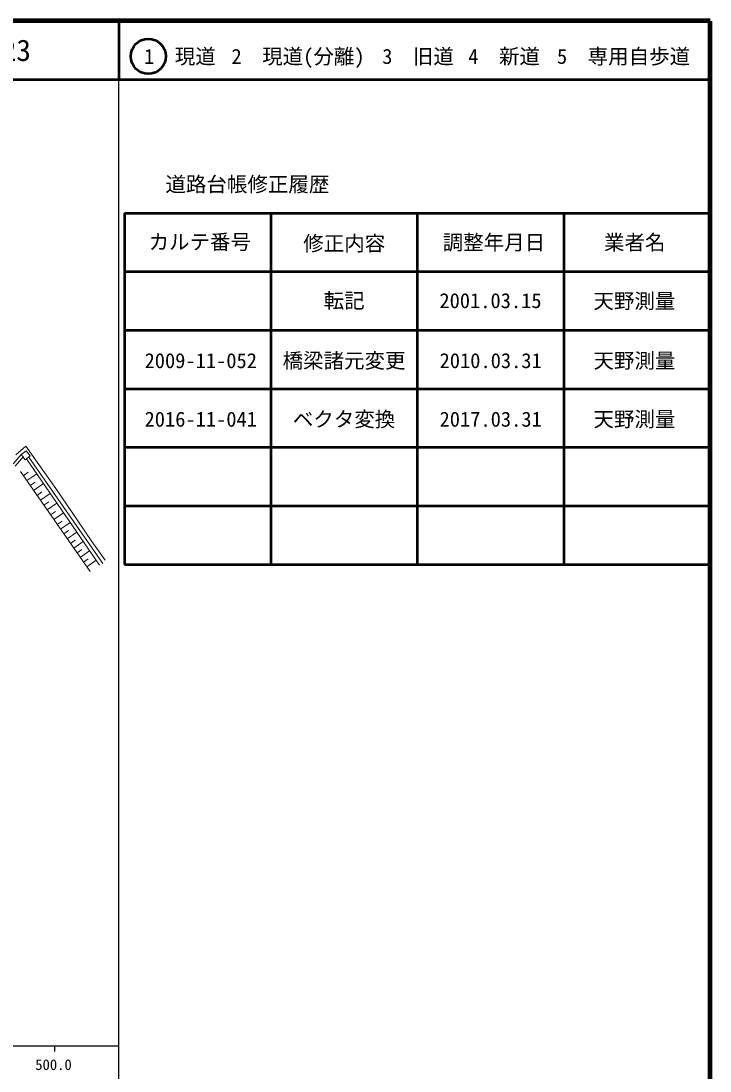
# Model space of a CAD drawing. Units: millimetres, scale not verified. Extents: x 40000 to 680000, y 20000 to 380000.
# Drawn here: x 562291 to 680000, y 200690 to 380000 of the extents above; entities that cross this region are included whole.
import ezdxf
from ezdxf.enums import TextEntityAlignment as Align

# ---------------------------------------------------------------- set-up
doc = ezdxf.new("R2010")
doc.units = ezdxf.units.MM
doc.header["$LTSCALE"] = 1000
for name, color, linetype, lineweight in [('M-TTL', 2, 'Continuous', 140), ('M-TTL-BAND', 7, 'Continuous', 25), ('M-TTL-FRAM', 2, 'Continuous', 50), ('M-TTL-LINE', 7, 'Continuous', 50), ('M-WORK', 1, 'Continuous', 13)]:
    doc.layers.add(name, color=color, linetype=linetype, lineweight=lineweight)
doc.layers.add('M-TTL-TXT', color=7, linetype='Continuous')
doc.styles.add('ＭＳ ゴシック', font='')
doc.styles.get('ＭＳ ゴシック').set_extended_font_data('MS Gothic')

msp = doc.modelspace()

# ---------------------------------------------------------------- linework, layer by layer
at = {"layer": 'M-TTL'}
for p, q in [((680000, 380000), (40000, 380000)), ((680000, 20000), (680000, 380000))]:
    msp.add_line(p, q, dxfattribs=at)
at = {"layer": 'M-TTL-BAND'}
for p, q in [((579000, 20000), (579000, 370000)), ((40000, 205000), (579000, 205000)), ((568000, 205000), (568000, 204000))]:
    msp.add_line(p, q, dxfattribs=at)
at = {"layer": 'M-TTL-FRAM'}
for p, q in [((580000, 347197), (580000, 287197)), ((580000, 347197), (680000, 347197)), ((580000, 287197), (680000, 287197))]:
    msp.add_line(p, q, dxfattribs=at)
at = {"layer": 'M-TTL-LINE'}
for p, q in [((579000, 380000), (579000, 370000)), ((40000, 370000), (680000, 370000)), ((605000, 347197), (605000, 287197)), ((630000, 347197), (630000, 287197)), ((655000, 347197), (655000, 287197)), ((580000, 337197), (680000, 337197)), ((580000, 327197), (680000, 327197)), ((580000, 317197), (680000, 317197)), ((580000, 307197), (680000, 307197)), ((580000, 297197), (680000, 297197))]:
    msp.add_line(p, q, dxfattribs=at)
msp.add_circle((584031, 373958), 3000, dxfattribs=at)
at = {"layer": 'M-WORK'}
for p, q in [((561400, 305926), (563103, 307370)), ((563103, 307370), (568244, 300141)), ((562309, 305943), (560976, 304353)), ((562692, 305621), (561324, 303990)), ((562309, 305943), (563168, 306615)), ((563004, 305054), (562309, 305943)), ((563864, 305726), (563004, 305054)), ((563168, 306615), (563864, 305726)), ((575684, 287071), (563228, 305229)), ((563623, 305538), (576259, 287330)), ((574095, 285985), (562183, 303076)), ((562688, 302352), (563535, 302942)), ((563278, 301505), (564972, 302685)), ((563864, 300664), (564705, 301250)), ((564450, 299823), (566132, 300995)), ((565032, 298988), (565867, 299570)), ((568244, 300141), (572007, 294655)), ((565614, 298154), (567283, 299317)), ((566191, 297325), (567020, 297903)), ((566769, 296497), (568426, 297652)), ((567342, 295674), (568164, 296247)), ((567915, 294852), (569560, 295998)), ((568484, 294035), (569301, 294604)), ((569053, 293219), (570686, 294357)), ((572007, 294655), (574420, 291122)), ((569618, 292408), (570429, 292973)), ((570183, 291597), (571804, 292727)), ((570744, 290793), (571548, 291354)), ((571304, 289988), (572914, 291110)), ((574420, 291122), (576690, 287933)), ((571861, 289189), (572660, 289746)), ((572418, 288391), (574015, 289504)), ((572970, 287598), (573763, 288150)), ((573523, 286805), (575109, 287910))]:
    msp.add_line(p, q, dxfattribs=at)

# ---------------------------------------------------------------- texts
at = {"layer": 'M-TTL-BAND', "style": 'ＭＳ ゴシック'}
msp.add_text('500.0', height=1833, dxfattribs=at).set_placement((567844, 200305), align=Align.BOTTOM_CENTER)
at = {"layer": 'M-TTL-TXT', "style": 'ＭＳ ゴシック'}
for s, height, p in [('23', 3666, (561497, 375000)), ('1\u3000現道', 2566, (589448, 373958)), ('2\u3000現道(分離)', 2566, (609619, 373958)), ('3\u3000旧道', 2566, (630121, 373958)), ('4\u3000新道', 2566, (644824, 373958)), ('5\u3000専用自歩道', 2566, (665228, 373958)), ('道路台帳修正履歴', 2566, (600968, 352113)), ('カルテ番号', 2566, (592839, 342277)), ('修正内容', 2566, (617509, 342023)), ('調整年月日', 2566, (643089, 342197)), ('業者名', 2566, (667134, 342197)), ('転記', 2566, (617500, 332245)), ('天野測量', 2566, (667077, 332189)), ('2001.03.15', 2566, (642500, 332245)), ('2009-11-052', 2566, (593000, 322000)), ('橋梁諸元変更', 2566, (617482, 322000)), ('2010.03.31', 2566, (642529, 322000)), ('天野測量', 2566, (667089, 322000)), ('2016-11-041', 2566, (593000, 312000)), ('ベクタ変換', 2566, (617482, 312000)), ('2017.03.31', 2566, (642529, 312000)), ('天野測量', 2566, (667089, 312000))]:
    msp.add_text(s, height=height, dxfattribs=at).set_placement(p, align=Align.MIDDLE_CENTER)

doc.saveas('drawing.dxf')
